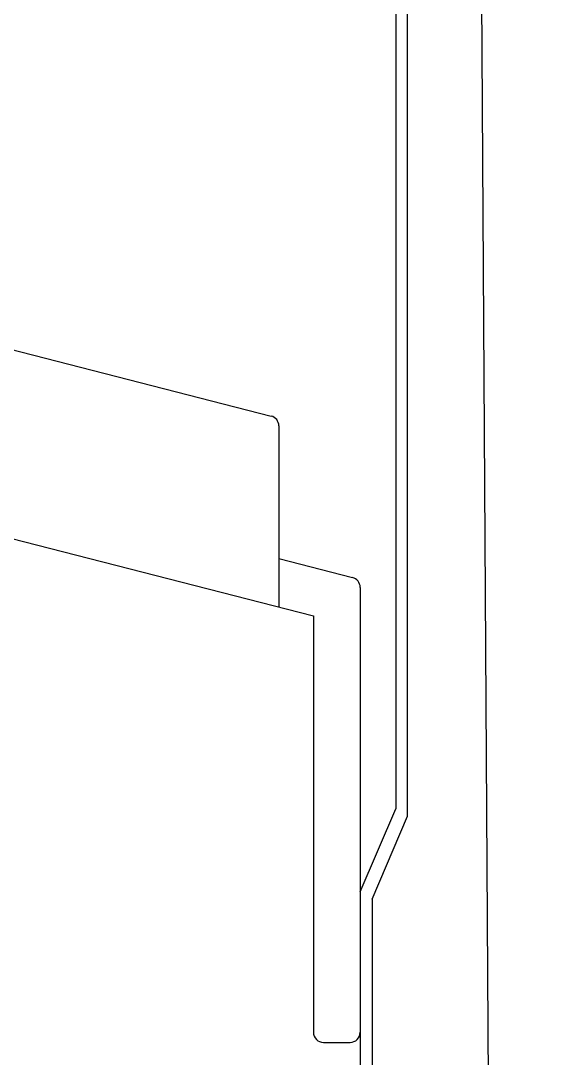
# Model space of a CAD drawing. Extents: x 152195838 to 323921156, y 365159662 to 730681027.
# Drawn here: x 161369850.75 to 161369873.37, y 365212538.81 to 365212582.58 of the extents above; entities that cross this region are included whole.
import ezdxf

# ---------------------------------------------------------------- set-up
doc = ezdxf.new("R2010")
doc.units = 0
doc.header["$MEASUREMENT"] = 0
doc.linetypes.add('CEN', pattern=[63, 60, -1, 1, -1])
doc.linetypes.add('HID', pattern=[2.3, 1.5, -0.8])
for name, color, linetype in [('OHD', 4, 'CONTINUOUS'), ('PANEL', 4, 'CONTINUOUS'), ('SRS', 6, 'CONTINUOUS')]:
    doc.layers.add(name, color=color, linetype=linetype)

# ---------------------------------------------------------------- blocks, each defined once
blk = doc.blocks.new('OHD-550-S')
at = {"layer": 'PANEL'}
for p, q in [((18.17966461693868, -63.55901698768139), (18.17966461693868, -20.44098300486803)), ((18.67966461693868, -20.75), (18.67966461693868, -63.25)), ((20.17966461693868, -66.75), (18.67966461693868, -63.25)), ((19.67966461693868, -67.05901698768139), (18.17966461693868, -63.55901698768139)), ((20.17966461693868, -66.75), (20.17966461693868, -116.25)), ((19.67966461693868, -67.05901698768139), (19.67966461693868, -115.940983004868))]:
    blk.add_line(p, q, dxfattribs=at)
blk = doc.blocks.new('11')
at = {"layer": 'OHD'}
for p, q in [((5139.851221174467, -25184.87062940653), (5195.205217696027, -25199.05509101518)), ((5139.851221174467, -25184.87062940653), (5195.205217696027, -25199.05509101518)), ((5130.345787954051, -25190.40315874137), (5196.985611791722, -25207.47961359983)), ((5130.345787954051, -25190.40315874137), (5196.985611791722, -25207.47961359983)), ((5195.527597628068, -25205.06965500652), (5198.635839257855, -25205.86614192417)), ((5195.527597628068, -25205.06965500652), (5198.635839257855, -25205.86614192417))]:
    blk.add_line(p, q, dxfattribs=at)
at = {"layer": 'OHD', "color": 7}
for p, q in [((5195.527597628068, -25199.47049692017), (5195.527597628068, -25207.10599747038)), ((5195.527597628068, -25199.47049692017), (5195.527597628068, -25207.10599747038)), ((5198.958219189895, -25206.28154782916), (5198.958219189895, -25225.05243651546)), ((5198.958219189895, -25206.28154782916), (5198.958219189895, -25225.05243651546)), ((5196.985611791722, -25207.47961359983), (5196.985611791722, -25225.05243651546)), ((5196.985611791722, -25207.47961359983), (5196.985611791722, -25225.05243651546))]:
    blk.add_line(p, q, dxfattribs=at)
at = {"layer": 'OHD', "color": 7, "linetype": 'CEN'}
blk.add_line((5197.414439487038, -25225.48126421071), (5198.52939149458, -25225.48126421071), dxfattribs=at)
blk.add_line((5197.414439487038, -25225.48126421071), (5198.52939149458, -25225.48126421071), dxfattribs=at)
at = {"layer": 'OHD'}
for centre in [(5195.098769932986, -25199.47049692017), (5195.098769932986, -25199.47049692017), (5198.52939149458, -25206.2815478291), (5198.52939149458, -25206.2815478291)]:
    blk.add_arc(centre, 0.4288276952236967, 0, 75.62722130859221, dxfattribs=at)
at = {"layer": 'OHD', "color": 7}
for centre, start, end in [((5197.414439487038, -25225.05243651546), 180, 270), ((5197.414439487038, -25225.05243651546), 180, 270), ((5198.52939149458, -25225.05243651546), 270, 0), ((5198.52939149458, -25225.05243651546), 270, 0)]:
    blk.add_arc(centre, 0.4288276952236967, start, end, dxfattribs=at)
blk = doc.blocks.new('roll')
at = {"layer": 'OHD'}
for p, q in [((0, 31.73325251974166), (0, -31.73324637336191)), ((27.19574122782797, 5.242445562849752), (27.78892638487742, 5.394449259329121)), ((27.19574122782797, 5.242445562849752), (27.78892638487742, 5.394449259329121)), ((24.86161170038395, 0.2174934283830225), (26.90798956062645, 4.995859091868624)), ((24.86161170038395, 0.2174934283830225), (26.90798956062645, 4.995859091868624)), ((28.41012365580537, 1.126799616904463), (28.3240954792127, 4.988593866873998)), ((28.41012365580537, 1.126799616904463), (28.3240954792127, 4.988593866873998)), ((9.010276078712195, -2.07367874745978), (25.73455619229935, 2.211918031680397)), ((9.010276078712195, -2.07367874745978), (25.73455619229935, 2.211918031680397)), ((7.933307928266003, -4.120384413283318), (28.41012365580537, 1.126799616904463)), ((7.933307928266003, -4.120384413283318), (28.41012365580537, 1.126799616904463)), ((31.73324944660999, 3.0731898732e-06), (-31.73324944660999, 3.0731898732e-06)), ((9.010276078712195, -3.844411324651446), (9.010276078712195, -2.07367874745978)), ((9.010276078712195, -3.844411324651446), (9.010276078712195, -2.07367874745978)), ((4.688133527757599, -2.598975516797509), (7.49758740561083, -2.598975516797509)), ((4.688133527757599, -2.598975516797509), (7.49758740561083, -2.598975516797509)), ((-4.4333282858e-06, -5.360346190340351), (7.933307928266003, -4.120384413283318)), ((-4.4333282858e-06, -5.360346190340351), (7.933307928266003, -4.120384413283318)), ((6.653694831067697, -4.320385529776103), (7.933307928266003, -4.120384413283318)), ((6.653694831067697, -4.320385529776103), (7.933307928266003, -4.120384413283318)), ((-21.21325120772235, -13.62553265562747), (7.933307928266003, -6.156726877088658)), ((8.468583386624232, -13.6298537759576), (28.62301918212324, -8.465279603376983)), ((8.468583386624232, -13.6298537759576), (28.62301918212324, -8.465279603376983)), ((20.89626956544817, -10.85633375548059), (20.89626956544817, -12.71213901398005)), ((20.89626956544817, -10.85633375548059), (20.89626956544817, -12.71213901398005)), ((12.74854335631244, -12.94418859662255), (12.74854335631244, -14.58021966129308)), ((12.74854335631244, -12.94418859662255), (12.74854335631244, -14.58021966129308)), ((13.28381881467066, -14.99562556628371), (20.57388963340782, -13.12754491897067)), ((13.28381881467066, -14.99562556628371), (20.57388963340782, -13.12754491897067))]:
    blk.add_line(p, q, dxfattribs=at)
at = {"layer": 'OHD', "color": 1}
for p, q in [((-4.4333282858e-06, -13.76701811217936), (-4.4333282858e-06, 15.135542328062)), ((-4.4333282858e-06, -13.76701811217936), (-4.4333282858e-06, 15.135542328062)), ((16.61530714225955, 13.86767193785636), (16.82240646099671, -18.37380420189584)), ((16.61530714225955, 13.86767193785636), (16.82240646099671, -18.37380420189584)), ((-13.38834995357319, 0), (13.14283256558701, 0)), ((-13.38834995357319, 0), (13.14283256558701, 0))]:
    blk.add_line(p, q, dxfattribs=at)
at = {"layer": 'OHD', "color": 7}
for p, q in [((28.94539911416359, -8.049873698386362), (28.94539911416359, 0.7113937119138427)), ((28.94539911416359, -8.049873698386362), (28.94539911416359, 0.7113937119138427)), ((7.933307928266003, -13.21444787096698), (7.933307928266003, -4.120384413283318)), ((7.933307928266003, -13.21444787096698), (7.933307928266003, -4.120384413283318))]:
    blk.add_line(p, q, dxfattribs=at)
at = {"layer": 'OHD', "color": 1, "linetype": 'HID'}
for p, q in [((20.89626956544817, -10.85633375548059), (20.689170246711, -0.8516946940799243)), ((20.89626956544817, -10.85633375548059), (20.689170246711, -0.8516946940799243)), ((12.74854335631244, -12.94418859662255), (12.54144403757527, -2.939549535221885)), ((12.74854335631244, -12.94418859662255), (12.54144403757527, -2.939549535221885))]:
    blk.add_line(p, q, dxfattribs=at)
at = {"layer": 'OHD', "color": 2}
for p, q in [((12.74854394933209, -13.35474682413041), (20.89626956544817, -11.07916831295006)), ((12.74854394933209, -13.35474682413041), (20.89626956544817, -11.07916831295006)), ((20.89626956544817, -11.59145817562239), (12.74854394933209, -13.35474682413041)), ((20.89626956544817, -11.59145817562239), (12.74854394933209, -13.35474682413041)), ((12.75707770138979, -13.77366380317835), (20.89626956544817, -11.59145817562239)), ((12.75707770138979, -13.77366380317835), (20.89626956544817, -11.59145817562239)), ((12.74567889538593, -14.1789496334386), (20.89626956544817, -12.05735548230586)), ((12.74567889538593, -14.1789496334386), (20.89626956544817, -12.05735548230586)), ((20.89626956544817, -12.05735548230586), (12.75707770138979, -13.77366380317835)), ((20.89626956544817, -12.05735548230586), (12.75707770138979, -13.77366380317835)), ((20.89626956544817, -12.5696453449782), (12.74567889538593, -14.1789496334386)), ((20.89626956544817, -12.5696453449782), (12.74567889538593, -14.1789496334386)), ((12.74854335631244, -14.58021966129308), (20.89626956544817, -12.5696453449782)), ((12.74854335631244, -14.58021966129308), (20.89626956544817, -12.5696453449782))]:
    blk.add_line(p, q, dxfattribs=at)
for radius in [25.12672360912414, 20.83844665688717]:
    blk.add_circle((0, 3.0731898732e-06), radius, dxfattribs=at)
at = {"layer": 'OHD', "color": 4}
for radius in [13.93334397582993, 12.27516477856566, 10.13102630244727]:
    blk.add_circle((0, 3.0731898732e-06), radius, dxfattribs=at)
at = {"layer": 'OHD', "color": 6}
blk.add_circle((0, 3.0731898732e-06), 9.464227228934476, dxfattribs=at)
at = {"layer": 'OHD'}
for radius in [4.652780493177119, 4.223952792952509]:
    blk.add_circle((0, 3.0731898732e-06), radius, dxfattribs=at)
for centre, radius, start, end in [((-0.0100228197406978, 0.0139481529477053), 7.949313266143093, 340.8102292890269, 284.4177722138832), ((-0.0100228197406978, 0.0139481529477053), 7.949313266143093, 340.8102292890269, 284.4177722138832), ((-4.4333282858e-06, 0), 5.360346190296207, 330.9972121383349, 287.7667005615464), ((-4.4333282858e-06, 0), 5.360346190296207, 330.9972121383349, 287.7667005615464), ((27.89537414791994, 4.9790433543385), 0.4288276952236967, 1.276151968064464, 104.3727786914078), ((27.89537414791994, 4.9790433543385), 0.4288276952236967, 1.276151968064464, 104.3727786914078), ((27.30218899110332, 4.827039657917338), 0.4288276952236967, 104.3727786914078, 156.8165367528384), ((27.30218899110332, 4.827039657917338), 0.4288276952236967, 104.3727786914078, 156.8165367528384), ((20.05604573409073, -10.44752511568367), 13.86110855153509, 65.91148276491498, 142.8340746060383), ((20.05604573409073, -10.44752511568367), 13.86110855153509, 65.91148276491498, 142.8340746060383), ((28.51657141908072, 0.7113937119720504), 0.4288276952236967, 0, 104.3727786914078), ((28.51657141908072, 0.7113937119720504), 0.4288276952236967, 0, 104.3727786914078), ((28.51657141908072, -8.049873698386362), 0.4288276952236967, 284.3727786914078, 0), ((28.51657141908072, -8.049873698386362), 0.4288276952236967, 284.3727786914078, 0), ((20.46744187036529, -12.71213901398005), 0.4288276952236967, 284.3727786914078, 0), ((20.46744187036529, -12.71213901398005), 0.4288276952236967, 284.3727786914078, 0), ((8.362135623348877, -13.21444787096698), 0.4288276952236967, 180, 284.3727786914078), ((8.362135623348877, -13.21444787096698), 0.4288276952236967, 180, 284.3727786914078), ((13.17737105162814, -14.58021966129308), 0.4288276952236967, 180, 284.3727786914078), ((13.17737105162814, -14.58021966129308), 0.4288276952236967, 180, 284.3727786914078), ((-13.4943526936695, -21.97846054541878), 0.8576553904473933, 303.9338120000972, 0), ((-11.92071351362392, -23.50395676831249), 0.8576553904473933, 75.62722130859221, 123.9338120000971), ((-11.92071351362392, -23.50395676831249), 0.8576553904473933, 75.62722130859221, 123.9338120000971)]:
    blk.add_arc(centre, radius, start, end, dxfattribs=at)
blk = doc.blocks.new('5as9df53')
at = {"layer": 'OHD', "color": 4}
blk.add_line((52432005.10442249, 17477615.5672804), (52431983.67551952, 17481115.8922247), dxfattribs=at)
at = {"layer": 'OHD'}
for name, p in [('roll', (52431963.2517346, 17478158.55476537)), ('11', (52426797.83621196, 17503317.20152593))]:
    blk.add_blockref(name, p, dxfattribs=at)
at = {"layer": 'OHD', "xscale": -1}
blk.add_blockref('OHD-550-S', (52432016.97409577, 17478164.8260041), dxfattribs=at)

msp = doc.modelspace()

# ---------------------------------------------------------------- block references
at = {"layer": 'SRS', "lineweight": 0, "ltscale": 15}
msp.add_blockref('5as9df53', (108937868.2653015, 347734447.7596696), dxfattribs=at)

doc.saveas('drawing.dxf')
